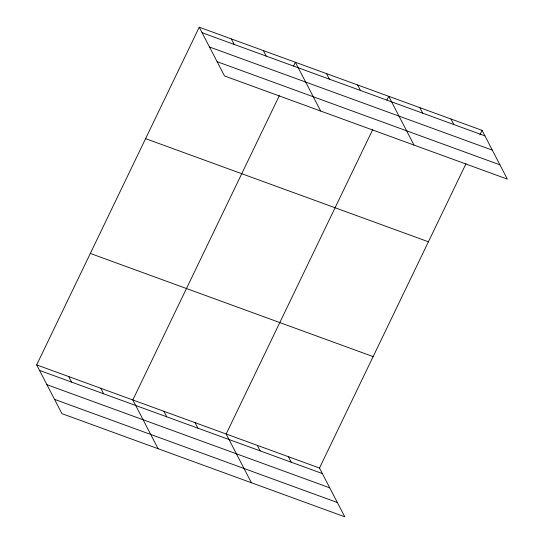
<?xml version="1.0" encoding="UTF-8"?>
<svg xmlns="http://www.w3.org/2000/svg" width="544" height="544" viewBox="0 0 544 544"><rect width="100%" height="100%" fill="white"/><g stroke="black" fill="none" stroke-linecap="round" stroke-linejoin="round"><path stroke-width="0.82" d="M36.666 364.888L319.484 468.037L344.76 516.8L61.934 413.644L36.666 364.888L199.24 27.2L482.066 130.356L507.334 179.112L224.516 75.963L199.24 27.2M279.344 95.628L132.824 399.956L158.093 448.718M293.576 66.062L295.399 62.274L320.674 111.03M372.674 129.669L226.154 433.996L251.423 482.759M386.906 100.103L388.729 96.315L414.004 145.071M319.484 468.037L466.004 163.71M479.876 134.905L482.066 130.356M202.103 32.722L484.922 135.878M209.501 46.988L492.32 150.144M217.124 61.69L499.943 164.846M145.595 138.638L428.414 241.794M90.318 253.45L373.136 356.606M39.522 370.403L322.34 473.559M46.92 384.676L329.739 487.832M54.543 399.378L337.362 502.534M450.956 119.007L453.812 124.528M419.846 107.658L422.702 113.179M357.619 84.966L360.482 90.488M326.509 73.617L329.372 79.138M263.35 50.585L266.206 56.1M231.295 38.889L234.158 44.411M288.374 456.695L291.23 462.21M257.264 445.346L260.12 450.867M195.044 422.654L197.9 428.169M163.934 411.305L166.79 416.826M100.769 388.266L103.632 393.788M68.714 376.577L71.577 382.099"/></g></svg>
